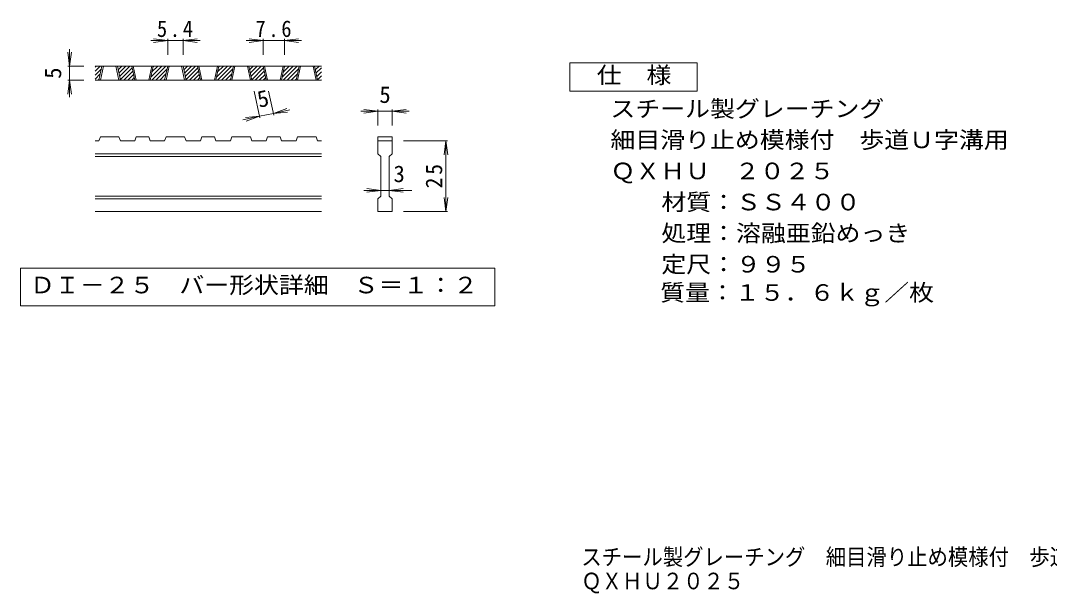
# Model space of a CAD drawing. Units: millimetres, scale not verified, with parts at other scales. Extents: x -905 to 910, y -686 to 619.
# Drawn here: x -905 to 4, y -686 to -179 of the extents above; entities that cross this region are included whole.
import ezdxf
from ezdxf.enums import TextEntityAlignment as Align

# ---------------------------------------------------------------- set-up
doc = ezdxf.new("R2010")
doc.units = ezdxf.units.MM
doc.header["$LTSCALE"] = 5
for name, color, linetype, lineweight in [('1-5_1-5ﾚｲﾔ', 7, 'Continuous', 9), ('D-0', 3, 'Continuous', 9), ('D-4', 7, 'Continuous', 9)]:
    doc.layers.add(name, color=color, linetype=linetype, lineweight=lineweight)
doc.layers.add('F-4_F-4ﾚｲﾔ', color=2, linetype='Continuous')
doc.styles.add('ＭＳ ゴシック', font='')
doc.styles.get('ＭＳ ゴシック').set_extended_font_data('MS Gothic')

msp = doc.modelspace()

# ---------------------------------------------------------------- linework, layer by layer
at = {"layer": '1-5_1-5ﾚｲﾔ', "color": 2}
msp.add_lwpolyline([(-419.624, -241.74), (-419.624, -216.74), (-307.124, -216.74), (-307.124, -241.74)], close=True, dxfattribs=at)
at = {"layer": 'D-0'}
for p, q in [((-839.173, -224.056), (-834.64, -219.523)), ((-839.173, -220.521), (-838.175, -219.523)), ((-639.173, -219.523), (-839.173, -219.523)), ((-839.173, -227.592), (-833.592, -222.011)), ((-839.173, -231.128), (-834.555, -226.509)), ((-835.735, -232.023), (-833.06, -219.523)), ((-834.485, -232.023), (-831.81, -219.523)), ((-820.735, -219.523), (-818.06, -232.023)), ((-819.485, -219.523), (-816.81, -232.023)), ((-819.399, -219.922), (-819, -219.523)), ((-818.776, -222.835), (-815.465, -219.523)), ((-818.153, -225.747), (-811.929, -219.523)), ((-817.53, -228.659), (-808.394, -219.523)), ((-816.906, -231.571), (-806.377, -221.042)), ((-813.823, -232.023), (-805.753, -223.954)), ((-810.287, -232.023), (-805.13, -226.866)), ((-804.027, -232.023), (-806.702, -219.523)), ((-802.777, -232.023), (-805.452, -219.523)), ((-789.027, -219.523), (-791.702, -232.023)), ((-787.777, -219.523), (-790.452, -232.023)), ((-789.864, -229.278), (-780.109, -219.523)), ((-789.074, -232.023), (-776.574, -219.523)), ((-788.902, -224.78), (-783.645, -219.523)), ((-787.939, -220.282), (-787.18, -219.523)), ((-785.538, -232.023), (-775.526, -222.011)), ((-782.003, -232.023), (-776.489, -226.509)), ((-777.669, -232.023), (-774.994, -219.523)), ((-776.419, -232.023), (-773.744, -219.523)), ((-762.669, -219.523), (-759.994, -232.023)), ((-761.419, -219.523), (-758.744, -232.023)), ((-761.333, -219.922), (-760.934, -219.523)), ((-760.71, -222.835), (-757.399, -219.523)), ((-760.087, -225.747), (-753.863, -219.523)), ((-759.464, -228.659), (-750.328, -219.523)), ((-758.84, -231.571), (-748.311, -221.042)), ((-755.757, -232.023), (-747.687, -223.954)), ((-752.221, -232.023), (-747.064, -226.866)), ((-745.961, -232.023), (-748.636, -219.523)), ((-744.711, -232.023), (-747.386, -219.523)), ((-730.961, -219.523), (-733.636, -232.023)), ((-729.711, -219.523), (-732.386, -232.023)), ((-731.798, -229.278), (-722.043, -219.523)), ((-731.008, -232.023), (-718.508, -219.523)), ((-730.836, -224.78), (-725.579, -219.523)), ((-729.873, -220.282), (-729.114, -219.523)), ((-727.472, -232.023), (-717.46, -222.011)), ((-723.937, -232.023), (-718.423, -226.509)), ((-719.603, -232.023), (-716.928, -219.523)), ((-718.353, -232.023), (-715.678, -219.523)), ((-704.603, -219.523), (-701.928, -232.023)), ((-703.353, -219.523), (-700.678, -232.023)), ((-703.267, -219.922), (-702.868, -219.523)), ((-702.644, -222.835), (-699.333, -219.523)), ((-702.021, -225.747), (-695.797, -219.523)), ((-701.398, -228.659), (-692.262, -219.523)), ((-700.774, -231.571), (-690.245, -221.042)), ((-697.691, -232.023), (-689.621, -223.954)), ((-694.155, -232.023), (-688.998, -226.866)), ((-687.895, -232.023), (-690.57, -219.523)), ((-686.645, -232.023), (-689.32, -219.523)), ((-672.895, -219.523), (-675.57, -232.023)), ((-671.645, -219.523), (-674.32, -232.023)), ((-673.732, -229.278), (-663.977, -219.523)), ((-672.942, -232.023), (-660.442, -219.523)), ((-672.77, -224.78), (-667.513, -219.523)), ((-671.807, -220.282), (-671.048, -219.523)), ((-669.406, -232.023), (-659.394, -222.011)), ((-665.871, -232.023), (-660.357, -226.509)), ((-661.537, -232.023), (-658.862, -219.523)), ((-660.287, -232.023), (-657.612, -219.523)), ((-646.537, -219.523), (-643.862, -232.023)), ((-645.287, -219.523), (-642.612, -232.023)), ((-645.201, -219.922), (-644.802, -219.523)), ((-644.578, -222.835), (-641.267, -219.523)), ((-643.955, -225.747), (-639.173, -220.965)), ((-643.331, -228.659), (-639.173, -224.501)), ((-639.173, -232.023), (-839.173, -232.023)), ((-836.533, -232.023), (-835.517, -231.007)), ((-806.752, -232.023), (-804.507, -229.779)), ((-778.467, -232.023), (-777.451, -231.007)), ((-748.686, -232.023), (-746.441, -229.779)), ((-720.401, -232.023), (-719.385, -231.007)), ((-690.62, -232.023), (-688.375, -229.779)), ((-662.335, -232.023), (-661.319, -231.007)), ((-642.708, -231.571), (-639.173, -228.036)), ((-639.625, -232.023), (-639.173, -231.572)), ((-835.735, -285.773), (-839.173, -285.773)), ((-835.735, -285.773), (-834.485, -282.023)), ((-818.06, -282.023), (-834.485, -282.023)), ((-818.06, -282.023), (-816.81, -285.773)), ((-804.027, -285.773), (-816.81, -285.773)), ((-804.027, -285.773), (-802.777, -282.023)), ((-791.702, -282.023), (-802.777, -282.023)), ((-791.702, -282.023), (-790.452, -285.773)), ((-777.669, -285.773), (-790.452, -285.773)), ((-777.669, -285.773), (-776.419, -282.023)), ((-759.994, -282.023), (-776.419, -282.023)), ((-758.744, -285.773), (-759.994, -282.023)), ((-745.961, -285.773), (-758.744, -285.773)), ((-745.961, -285.773), (-744.711, -282.023)), ((-733.636, -282.023), (-744.711, -282.023)), ((-733.636, -282.023), (-732.386, -285.773)), ((-719.603, -285.773), (-732.386, -285.773)), ((-719.603, -285.773), (-718.353, -282.023)), ((-718.353, -282.023), (-701.928, -282.023)), ((-700.678, -285.773), (-701.928, -282.023)), ((-687.895, -285.773), (-700.678, -285.773)), ((-687.895, -285.773), (-686.645, -282.023)), ((-675.57, -282.023), (-686.645, -282.023)), ((-675.57, -282.023), (-674.32, -285.773)), ((-661.537, -285.773), (-674.32, -285.773)), ((-661.537, -285.773), (-660.287, -282.023)), ((-660.287, -282.023), (-643.862, -282.023)), ((-642.612, -285.773), (-643.862, -282.023)), ((-639.173, -285.773), (-642.612, -285.773)), ((-589.173, -282.023), (-576.673, -282.023)), ((-589.173, -282.023), (-589.173, -285.773)), ((-589.173, -285.773), (-576.673, -285.773)), ((-589.173, -297.023), (-589.173, -285.773)), ((-576.673, -282.023), (-576.673, -285.773)), ((-576.673, -285.773), (-576.673, -297.023)), ((-639.173, -297.023), (-839.173, -297.023)), ((-639.173, -299.523), (-839.173, -299.523)), ((-589.173, -297.023), (-586.673, -299.523)), ((-586.673, -334.523), (-586.673, -299.523)), ((-579.173, -299.523), (-576.673, -297.023)), ((-579.173, -299.523), (-579.173, -334.523)), ((-639.173, -334.523), (-839.173, -334.523)), ((-579.173, -334.523), (-576.673, -337.023)), ((-639.173, -337.023), (-839.173, -337.023)), ((-576.673, -337.023), (-576.673, -348.273)), ((-639.173, -348.273), (-839.173, -348.273)), ((-576.673, -348.273), (-589.173, -348.273))]:
    msp.add_line(p, q, dxfattribs=at)
msp.add_lwpolyline([(-589.173, -348.273), (-589.173, -337.023), (-586.673, -334.523)], dxfattribs=at)
at = {"layer": 'D-0', "color": 7}
msp.add_lwpolyline([(-905, -398.273), (-905, -431.499), (-485.846, -431.499), (-485.846, -398.273)], close=True, dxfattribs=at)
at = {"layer": 'D-4'}
for p, q in [((-774.994, -197.023), (-789.994, -197.023)), ((-774.994, -197.023), (-787.387, -195.392)), ((-774.994, -197.023), (-787.387, -198.655)), ((-774.994, -195.523), (-774.994, -209.523)), ((-761.419, -197.023), (-774.994, -197.023)), ((-761.419, -197.023), (-749.026, -195.392)), ((-761.419, -195.523), (-761.419, -209.523)), ((-761.419, -197.023), (-749.026, -198.655)), ((-761.419, -197.023), (-746.419, -197.023)), ((-690.57, -197.023), (-705.57, -197.023)), ((-690.57, -197.023), (-702.963, -195.392)), ((-690.57, -197.023), (-702.963, -198.655)), ((-690.57, -195.523), (-690.57, -209.523)), ((-671.645, -197.023), (-690.57, -197.023)), ((-671.645, -197.023), (-659.252, -195.392)), ((-671.645, -195.523), (-671.645, -209.523)), ((-671.645, -197.023), (-659.252, -198.655)), ((-671.645, -197.023), (-656.645, -197.023)), ((-861.673, -219.523), (-863.305, -207.13)), ((-861.673, -219.523), (-861.673, -204.523)), ((-861.673, -219.523), (-860.042, -207.13)), ((-863.173, -219.523), (-849.173, -219.523)), ((-861.673, -219.523), (-861.673, -232.023)), ((-861.673, -232.023), (-863.305, -244.416)), ((-863.173, -232.023), (-849.173, -232.023)), ((-861.673, -232.023), (-860.042, -244.416)), ((-861.673, -232.023), (-861.673, -247.023)), ((-693.526, -265.442), (-698.585, -241.802)), ((-681.303, -262.826), (-685.802, -241.802)), ((-681.617, -261.359), (-693.84, -263.975)), ((-681.617, -261.359), (-669.84, -257.17)), ((-681.617, -261.359), (-666.949, -258.22)), ((-681.617, -261.359), (-669.157, -260.361)), ((-589.173, -259.523), (-604.173, -259.523)), ((-589.173, -259.523), (-601.566, -257.892)), ((-589.173, -259.523), (-601.566, -261.155)), ((-589.173, -258.023), (-589.173, -272.023)), ((-576.673, -259.523), (-589.173, -259.523)), ((-576.673, -259.523), (-564.28, -257.892)), ((-576.673, -258.023), (-576.673, -272.023)), ((-576.673, -259.523), (-564.28, -261.155)), ((-576.673, -259.523), (-561.673, -259.523)), ((-693.84, -263.975), (-708.508, -267.114)), ((-693.84, -263.975), (-706.3, -264.973)), ((-693.84, -263.975), (-705.617, -268.164)), ((-527.673, -285.773), (-566.673, -285.773)), ((-529.173, -285.773), (-530.805, -298.166)), ((-529.173, -348.273), (-529.173, -285.773)), ((-529.173, -285.773), (-527.542, -298.166)), ((-586.673, -329.523), (-601.673, -329.523)), ((-586.673, -329.523), (-599.066, -327.891)), ((-586.673, -329.523), (-599.066, -331.155)), ((-579.173, -329.523), (-586.673, -329.523)), ((-579.173, -329.523), (-566.78, -327.891)), ((-579.173, -329.523), (-566.78, -331.155)), ((-579.173, -329.523), (-559.173, -329.523)), ((-529.173, -348.273), (-530.805, -335.88)), ((-529.173, -348.273), (-527.542, -335.88)), ((-527.673, -348.273), (-566.673, -348.273))]:
    msp.add_line(p, q, dxfattribs=at)

# ---------------------------------------------------------------- texts
at = {"layer": '1-5_1-5ﾚｲﾔ', "color": 2, "style": 'ＭＳ ゴシック', "width": 1.1}
for s, p in [('仕\u3000様', (-395.873, -239.24)), ('スチール製グレーチング', (-383.723, -268.999)), ('細目滑り止め模様付\u3000歩道Ｕ字溝用', (-383.723, -296.499)), ('ＱＸＨＵ\u3000２０２５', (-383.723, -323.999)), ('材質：ＳＳ４００', (-338.723, -351.498)), ('処理：溶融亜鉛めっき', (-338.723, -378.998)), ('定尺：９９５', (-338.723, -406.499)), ('\u3000\u3000質量：１５．６ｋｇ／枚', (-383.723, -431.499))]:
    msp.add_text(s, height=14.66, dxfattribs=at).set_placement(p, align=Align.BOTTOM_LEFT)
at = {"layer": 'D-0', "color": 2, "style": 'ＭＳ ゴシック', "width": 1.1}
msp.add_text('ＤＩ－２５\u3000バー形状詳細\u3000Ｓ＝１：２', height=14.66, dxfattribs=at).set_placement((-896.673, -424.886), align=Align.BOTTOM_LEFT)
at = {"layer": 'D-4', "color": 2, "style": 'ＭＳ ゴシック'}
for rotation, p in [(90, (-864.673, -230.773)), (12.079, (-693.246, -260.78))]:
    msp.add_text('5', height=14.66, rotation=rotation, dxfattribs=at).set_placement(p, align=Align.BOTTOM_LEFT)
for s, p in [('5', (-587.923, -256.523)), ('3', (-575.423, -326.523))]:
    msp.add_text(s, height=14.66, dxfattribs=at).set_placement(p, align=Align.BOTTOM_LEFT)
at = {"layer": 'D-4', "color": 2, "char_height": 14.66, "attachment_point": 7, "style": 'ＭＳ ゴシック'}
for s, insert in [('\\T1.27;\\W0.9;5.4', (-784.456, -194.023)), ('\\T1.27;\\W0.9;7.6', (-697.357, -194.023))]:
    msp.add_mtext(s, dxfattribs=dict(at, insert=insert))
at = {"layer": 'D-4', "color": 2, "insert": (-532.173, -327.648), "char_height": 14.66, "attachment_point": 7, "rotation": 90, "style": 'ＭＳ ゴシック'}
msp.add_mtext('\\T1.27;\\W0.95;25', dxfattribs=at)
at = {"layer": 'F-4_F-4ﾚｲﾔ', "style": 'ＭＳ ゴシック', "width": 0.9}
for s, p in [('スチール製グレーチング\u3000細目滑り止め模様付\u3000歩道Ｕ字溝用', (-409.447, -665.304)), ('ＱＸＨＵ２０２５', (-409.447, -686.554))]:
    msp.add_text(s, height=14.66, dxfattribs=at).set_placement(p, align=Align.BOTTOM_LEFT)

doc.saveas('drawing.dxf')
